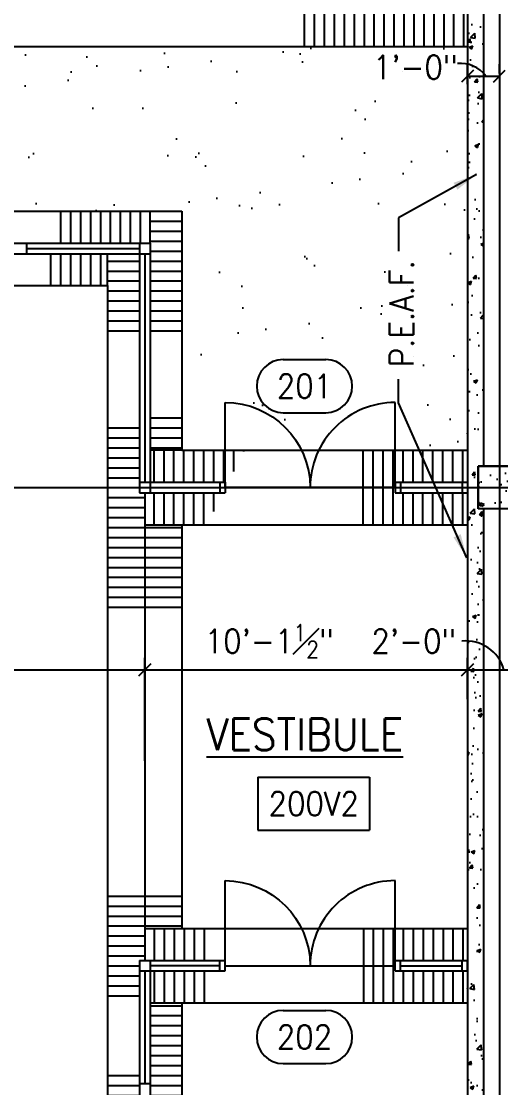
# Model space of a CAD drawing. Header units: inches. Extents: x 388 to 4053, y 352 to 2882.
# Drawn here: x 2377.1 to 2557.6, y 1901.4 to 2302.7 of the extents above; entities that cross this region are included whole.
import ezdxf
from ezdxf.enums import TextEntityAlignment as Align

# ---------------------------------------------------------------- set-up
doc = ezdxf.new("R2010")
doc.units = ezdxf.units.IN
doc.header["$LTSCALE"] = 0.5
doc.header["$MEASUREMENT"] = 0
doc.linetypes.add('CENTER', pattern=[3.25, 2.5, -0.25, 0.25, -0.25])
for name, color, linetype in [('A-ANNO-DIMS', 7, 'Continuous'), ('A-ANNO-TEXT', 7, 'Continuous'), ('A-COLS', 2, 'Continuous'), ('A-COLS-PATT', 8, 'Continuous'), ('A-DOOR', 3, 'Continuous'), ('A-DOOR-IDEN', 7, 'Continuous'), ('A-FLOR-IDEN', 7, 'Continuous'), ('A-FLOR-LEVL', 2, 'Continuous'), ('A-FLOR-PATT', 8, 'Continuous'), ('A-GLAZ', 3, 'Continuous'), ('A-GRID', 8, 'CENTER'), ('A-WALL', 2, 'Continuous'), ('A-WALL-PATT', 8, 'Continuous')]:
    doc.layers.add(name, color=color, linetype=linetype)
doc.styles.add('ROMANS', font='romans.shx', dxfattribs={"width": 0.9})
doc.dimstyles.new('DIM96', dxfattribs={"dimscale": 96, "dimtxt": 0.09375, "dimasz": 0.046875, "dimexe": 0.046875, "dimexo": 0.046875, "dimgap": 0.046875, "dimtad": 1, "dimdec": 4, "dimzin": 3, "dimdsep": 46, "dimlunit": 4, "dimtxsty": 'ROMANS', "dimblk": 'OBLIQUE', "dimcen": 0.046875, "dimaunit": 1, "dimazin": 0, "dimtfac": 0.7, "dimtdec": 4, "dimtofl": 0, "dimtmove": 2, "dimatfit": 3, "dimldrblk": 'OBLIQUE', "dimfxl": 0, "dimfrac": 1, "dimtolj": 1, "dimtzin": 0, "dimarcsym": 0})
doc.dimstyles.new('LD96', dxfattribs={"dimscale": 96, "dimtxt": 0.09375, "dimasz": 0.09375, "dimexe": 0.046875, "dimexo": 0.046875, "dimgap": 0.046875, "dimtad": 0, "dimdec": 4, "dimzin": 3, "dimdsep": 46, "dimlunit": 4, "dimtxsty": 'ROMANS', "dimcen": 0.046875, "dimaunit": 1, "dimadec": 0, "dimazin": 0, "dimtfac": 0.7, "dimtdec": 4, "dimtofl": 0, "dimtmove": 2, "dimatfit": 3, "dimfxl": 0, "dimfrac": 1, "dimtolj": 1, "dimtzin": 0, "dimarcsym": 0})
pattern_1 = [(90, (8.3197, 0.9595), (-3.75, 2e-16), [])]
pattern_2 = [(90, (8.497, 0.9595), (-3.75, 2e-16), [])]
pattern_3 = [(0, (8.497, 0.9595), (0, 3.75), [])]
pattern_4 = [(50, (4.212, 1.141), (14.345204, -1.255043), [1.5, -16.5]), (355, (4.212, 1.141), (-2.775027, 15.04384), [1.2, -13.2]), (100.4514, (5.407, 1.037), (11.57019, 13.78879), [1.274804, -14.02284]), (46.1842, (4.212, 5.141), (21.34482, -3.31038), [2.25, -24.75]), (96.6356, (5.99, 4.866), (18.69325, 19.48236), [1.9122, -21.03426]), (351.1842, (4.212, 5.141), (18.69324, 19.48237), [1.8, -19.8]), (21, (6.212, 4.141), (11.93814, -8.052378), [1.5, -16.5]), (326, (6.212, 4.141), (4.866307, 14.503), [1.2, -13.2]), (71.4514, (7.207, 3.47), (16.80445, 6.45061), [1.274804, -14.02284]), (37.5, (4.212, 1.1414), (0.243197, 6.657877), [0, -13.04, 0, -13.4, 0, -13.25]), (7.5, (4.212, 1.1414), (5.261391, 7.888234), [0, -7.64, 0, -12.74, 0, -5.05]), (327.5, (-0.248, 1.1414), (10.676449, -0.4510974), [0, -5, 0, -15.6, 0, -20.7]), (317.5, (-2.248, 1.141), (11.663723, 2.0021), [0, -6.5, 0, -10.36, 0, -14.7])]
pattern_5 = [(90, (6.9627, 0), (-3.75, 2e-16), [])]
pattern_6 = [(0, (6.9627, 0), (0, 3.75), [])]

# ---------------------------------------------------------------- blocks, each defined once
blk = doc.blocks.new('IDEN3')
for p, q in [((-0.0833, 0.1042), (0.0833, 0.1042)), ((-0.0833, -0.1042), (0.0833, -0.1042))]:
    blk.add_line(p, q)
for centre, start, end in [((-0.0833, 0), 90, 270), ((0.0833, 0), 270, 90)]:
    blk.add_arc(centre, 0.1042, start, end)
at = {"style": 'ROMANS', "width": 0.9}
blk.add_attdef('#', text='', height=0.0938, dxfattribs=at).set_placement((0, 0), align=Align.MIDDLE_CENTER)
blk = doc.blocks.new('IDEN2')
for p, q in [((-0.2188, 0.1042), (0.2188, 0.1042)), ((-0.2188, 0.1042), (-0.2188, -0.1042)), ((0.2188, 0.1042), (0.2188, -0.1042)), ((-0.2188, -0.1042), (0.2188, -0.1042))]:
    blk.add_line(p, q)
at = {"style": 'ROMANS', "width": 0.9}
blk.add_attdef('#', text='', height=0.0938, dxfattribs=at).set_placement((0, 0), align=Align.MIDDLE_CENTER)
blk = doc.blocks.new('_Oblique')
at = {"color": 0, "lineweight": -2}
blk.add_line((-0.5, -0.5), (0.5, 0.5), dxfattribs=at)
blk = doc.blocks.new('*D54')
at = {"layer": 'A-ANNO-DIMS', "color": 0, "lineweight": -2}
for p, q in [((2545.08, 2279.07), (2545.08, 2286.63)), ((2557.08, 2283.07), (2557.08, 2286.63)), ((2545.08, 2282.13), (2557.08, 2282.13))]:
    blk.add_line(p, q, dxfattribs=at)
at = {"layer": 'Defpoints', "color": 0}
for p in [(2557.08, 2282.13), (2557.08, 2278.57), (2545.08, 2274.57)]:
    blk.add_point(p, dxfattribs=at)
at = {"layer": 'A-ANNO-DIMS', "color": 0, "lineweight": -2, "xscale": 4.5, "yscale": 4.5, "zscale": 4.5, "rotation": 180}
blk.add_blockref('_Oblique', (2545.08, 2282.13), dxfattribs=at)
at = {"layer": 'A-ANNO-DIMS', "color": 0, "lineweight": -2, "xscale": 4.5, "yscale": 4.5, "zscale": 4.5}
blk.add_blockref('_Oblique', (2557.08, 2282.13), dxfattribs=at)
at = {"layer": 'A-ANNO-DIMS', "color": 0, "insert": (2525.43, 2285.49), "char_height": 9, "attachment_point": 5, "style": 'ROMANS'}
blk.add_mtext('\\A1;1\'-0"', dxfattribs=at)
blk = doc.blocks.new('DOOR1')
at = {"color": 0, "linetype": 'ByBlock'}
blk.add_line((0, 0), (0, 1), dxfattribs=at)
blk.add_arc((0, 0), 1, 90, 180, dxfattribs=at)
blk = doc.blocks.new('*D63')
at = {"layer": 'A-ANNO-DIMS', "color": 0, "lineweight": -2}
for p, q in [((1880.58, 2047.67), (1880.58, 2063.13)), ((2423.58, 2024.43), (2423.58, 2063.13)), ((1880.58, 2058.63), (2423.58, 2058.63))]:
    blk.add_line(p, q, dxfattribs=at)
at = {"layer": 'Defpoints', "color": 0}
for p in [(2423.58, 2058.63), (1880.58, 2043.17), (2423.58, 2019.93)]:
    blk.add_point(p, dxfattribs=at)
at = {"layer": 'A-ANNO-DIMS', "color": 0, "lineweight": -2, "xscale": 4.5, "yscale": 4.5, "zscale": 4.5, "rotation": 180}
blk.add_blockref('_Oblique', (1880.58, 2058.63), dxfattribs=at)
at = {"layer": 'A-ANNO-DIMS', "color": 0, "lineweight": -2, "xscale": 4.5, "yscale": 4.5, "zscale": 4.5}
blk.add_blockref('_Oblique', (2423.58, 2058.63), dxfattribs=at)
at = {"layer": 'A-ANNO-DIMS', "color": 0, "insert": (2152.08, 2068.49), "char_height": 9, "attachment_point": 5, "style": 'ROMANS'}
blk.add_mtext('\\A1;45\'-3"', dxfattribs=at)
blk = doc.blocks.new('*D64')
at = {"layer": 'A-ANNO-DIMS', "color": 0, "lineweight": -2}
for p, q in [((2423.58, 2024.43), (2423.58, 2063.13)), ((2545.08, 2047.62), (2545.08, 2063.13)), ((2423.58, 2058.63), (2545.08, 2058.63))]:
    blk.add_line(p, q, dxfattribs=at)
at = {"layer": 'Defpoints', "color": 0}
for p in [(2545.08, 2058.63), (2545.08, 2043.12), (2423.58, 2019.93)]:
    blk.add_point(p, dxfattribs=at)
at = {"layer": 'A-ANNO-DIMS', "color": 0, "lineweight": -2, "xscale": 4.5, "yscale": 4.5, "zscale": 4.5, "rotation": 180}
blk.add_blockref('_Oblique', (2423.58, 2058.63), dxfattribs=at)
at = {"layer": 'A-ANNO-DIMS', "color": 0, "lineweight": -2, "xscale": 4.5, "yscale": 4.5, "zscale": 4.5}
blk.add_blockref('_Oblique', (2545.08, 2058.63), dxfattribs=at)
at = {"layer": 'A-ANNO-DIMS', "color": 0, "insert": (2470.47, 2069.43), "char_height": 9, "attachment_point": 5, "style": 'ROMANS'}
blk.add_mtext('\\A1;10\'-1{\\H0.700000x;\\S1#2;}"', dxfattribs=at)
blk = doc.blocks.new('*D65')
at = {"layer": 'A-ANNO-DIMS', "color": 0, "lineweight": -2}
for p, q in [((2545.08, 2047.62), (2545.08, 2063.13)), ((2569.08, 2047.62), (2569.08, 2063.13)), ((2545.08, 2058.63), (2569.08, 2058.63))]:
    blk.add_line(p, q, dxfattribs=at)
at = {"layer": 'Defpoints', "color": 0}
for p in [(2569.08, 2058.63), (2545.08, 2043.12), (2569.08, 2043.12)]:
    blk.add_point(p, dxfattribs=at)
at = {"layer": 'A-ANNO-DIMS', "color": 0, "lineweight": -2, "xscale": 4.5, "yscale": 4.5, "zscale": 4.5, "rotation": 180}
blk.add_blockref('_Oblique', (2545.08, 2058.63), dxfattribs=at)
at = {"layer": 'A-ANNO-DIMS', "color": 0, "lineweight": -2, "xscale": 4.5, "yscale": 4.5, "zscale": 4.5}
blk.add_blockref('_Oblique', (2569.08, 2058.63), dxfattribs=at)
at = {"layer": 'A-ANNO-DIMS', "color": 0, "insert": (2524.86, 2069.43), "char_height": 9, "attachment_point": 5, "style": 'ROMANS'}
blk.add_mtext('\\A1;2\'-0"', dxfattribs=at)
blk = doc.blocks.new('1')
for p, q in [((-8, 8), (8, 8)), ((-8, 8), (-8, -8)), ((8, 8), (8, -8)), ((-8, -8), (8, -8))]:
    blk.add_line(p, q)

msp = doc.modelspace()

# ---------------------------------------------------------------- hatches: boundary and pattern name
at = {"layer": 'A-COLS-PATT'}
h = msp.add_hatch(dxfattribs=at)
h.set_pattern_fill('AR-CONC', color=256, scale=2, style=0)
h.set_pattern_definition([(130, (3523.867, -251.055), (-14.345204, -1.255043), [1.5, -16.5]), (185, (3523.867, -251.055), (2.77503, 15.04384), [1.2, -13.2]), (79.5486, (3522.672, -251.159), (-11.57019, 13.78879), [1.2748, -14.02284]), (133.8158, (3523.867, -247.055), (-21.34482, -3.31038), [2.25, -24.75]), (83.3644, (3522.088, -247.33), (-18.69325, 19.48236), [1.9122, -21.03426]), (188.8158, (3523.867, -247.055), (-18.69324, 19.48237), [1.8, -19.8]), (159, (3521.867, -248.055), (-11.93814, -8.05238), [1.5, -16.5]), (214, (3521.867, -248.055), (-4.86631, 14.503), [1.2, -13.2]), (108.5486, (3520.872, -248.726), (-16.80445, 6.45061), [1.2748, -14.02284]), (142.5, (3523.867, -251.0546), (-0.243197, 6.657877), [0, -13.04, 0, -13.4, 0, -13.25]), (172.5, (3523.867, -251.0546), (-5.26139, 7.888234), [0, -7.64, 0, -12.74, 0, -5.05]), (212.5, (3528.327, -251.0546), (-10.676449, -0.451097), [0, -5, 0, -15.6, 0, -20.7]), (222.5, (3530.327, -251.055), (-11.663723, 2.0021), [0, -6.5, 0, -10.36, 0, -14.7])])
h.paths.add_polyline_path([(2565.08318, 2135.27553), (2565.08318, 2119.27553), (2549.08318, 2119.27553), (2549.08318, 2135.27553)])
at = {"layer": 'A-FLOR-PATT'}
h = msp.add_hatch(dxfattribs=at)
h.set_pattern_fill('LINE', color=256, scale=30, angle=90, style=0)
h.set_pattern_definition([(90, (8.7496, 0.503), (-3.75, 2e-16), [])])
h.paths.add_polyline_path([(2545.08318, 2319.27553), (2480.4468, 2319.27553), (2480.4468, 2293.27553), (2545.08318, 2293.27553)])
h = msp.add_hatch(dxfattribs=at)
h.set_pattern_fill('AR-SAND', color=256, scale=20, style=0)
h.set_pattern_definition([(37.5, (10.54, -1.04), (-1.25987, 38.53648), [0, -30.4, 0, -34, 0, -32.5]), (7.5, (10.54, -1.04), (35.3955, 56.4429), [0, -16.4, 0, -27.4, 0, -10.5]), (327.5, (-14.06, -1.04), (62.28284, 0.11318), [0, -10, 0, -36, 0, -47]), (317.5, (-14.06, -1.04), (60.1225, 17.5535), [0, -5, 0, -23.6, 0, -27])])
h.paths.add_polyline_path([(1866.58318, 2231.27553), (2017.08318, 2231.27553), (2017.08318, 2293.27553), (1759.08318, 2293.27553), (1759.08318, 2194.27553), (1759.08318, 2170.27553), (1759.08318, 2141.27553), (1786.33318, 2141.27553), (1786.33318, 2159.27553, -0.287007575), (1815.10817, 2141.27553), (1821.55819, 2141.27553, -0.287007575), (1850.33318, 2159.27553), (1850.33318, 2141.27553), (1866.58318, 2141.27553)])
h.paths.add_polyline_path([(1823.94978, 2155.42405), (1807.94978, 2155.42405, -1), (1807.94978, 2175.42405), (1823.94978, 2175.42405, -1)], flags=16)
h.paths.add_polyline_path([(2017.08318, 2293.27553), (2017.08318, 2231.27553), (2287.08318, 2231.27553), (2287.08318, 2293.27553)])
h.paths.add_polyline_path([(2271.78924, 2260.3664, -0.201565858), (2265.78632, 2246.08069), (2251.78924, 2232.3664), (2237.79215, 2246.08069, -0.201565858), (2231.78924, 2260.3664, -1)], flags=16)
h.paths.add_polyline_path([(2287.08318, 2293.27553), (2287.08318, 2231.27553), (2437.58318, 2231.27553), (2437.58318, 2141.27553), (2453.83318, 2141.27553), (2453.83318, 2159.27553, -0.287007575), (2482.60817, 2141.27553), (2489.05819, 2141.27553, -0.287007575), (2517.83318, 2159.27553), (2517.83318, 2141.27553), (2545.08318, 2141.27553), (2545.08318, 2293.27553)])
h.paths.add_polyline_path([(2475.70332, 2175.42405), (2491.70332, 2175.42405, -1), (2491.70332, 2155.42405), (2475.70332, 2155.42405, -1)], flags=16)
h.paths.add_polyline_path([(1803.09263, 2158.67327), (1828.80692, 2158.67327), (1828.80692, 2172.17327), (1803.09263, 2172.17327)], flags=8)
h.paths.add_polyline_path([(1921.0576, 2246.86756), (1921.0576, 2290.71042), (1936.27189, 2290.71042), (1936.27189, 2246.86756)], flags=24)
h.paths.add_polyline_path([(1763.00136, 2283.28473), (1799.12993, 2283.28473), (1799.12993, 2268.07044), (1763.00136, 2268.07044)], flags=24)
h.paths.add_polyline_path([(1844.26605, 2185.63207), (1848.83033, 2185.63207), (1848.83033, 2192.38207), (1844.26605, 2192.38207)], flags=24)
h.paths.add_polyline_path([(1775.97228, 2244.87437), (1851.44371, 2244.87437), (1851.44371, 2186.37437), (1775.97228, 2186.37437)], flags=24)
h.paths.add_polyline_path([(2121.92162, 2242.01438), (2126.4859, 2242.01438), (2126.4859, 2248.76438), (2121.92162, 2248.76438)], flags=24)
h.paths.add_polyline_path([(2021.17965, 2270.91219), (2155.27965, 2270.91219), (2155.27965, 2242.41219), (2021.17965, 2242.41219)], flags=24)
h.paths.add_polyline_path([(2472.19618, 2158.67327), (2495.21046, 2158.67327), (2495.21046, 2172.17327), (2472.19618, 2172.17327)], flags=8)
h.paths.add_polyline_path([(2507.36352, 2293.10073), (2543.49209, 2293.10073), (2543.49209, 2277.88645), (2507.36352, 2277.88645)], flags=24)
h.paths.add_polyline_path([(2513.51944, 2170.28313), (2513.51944, 2216.44028), (2527.01944, 2216.44028), (2527.01944, 2170.28313)], flags=24)
h = msp.add_hatch(dxfattribs=at)
h.set_pattern_fill('LINE', color=256, scale=30, angle=90, style=0)
h.set_pattern_definition(pattern_5)
h.paths.add_polyline_path([(2425.58318, 2231.27553), (2388.47219, 2231.27553), (2388.47219, 2219.27553), (2425.58318, 2219.27553)])
h = msp.add_hatch(dxfattribs=at)
h.set_pattern_fill('LINE', color=256, scale=30, style=0)
h.set_pattern_definition(pattern_6)
h.paths.add_polyline_path([(2437.58318, 2231.27553), (2425.58318, 2231.27553), (2425.58318, 2219.27553), (2425.58318, 2186.00804), (2437.58318, 2186.00804)])
h = msp.add_hatch(dxfattribs=at)
h.set_pattern_fill('LINE', color=256, scale=30, angle=90, style=0)
h.set_pattern_definition(pattern_5)
h.paths.add_polyline_path([(2409.58318, 2215.27553), (2387.07952, 2215.27553), (2387.07952, 2203.27553), (2409.58318, 2203.27553)])
h = msp.add_hatch(dxfattribs=at)
h.set_pattern_fill('LINE', color=256, scale=30, style=0)
h.set_pattern_definition(pattern_6)
h.paths.add_polyline_path([(2421.58318, 2215.27553), (2409.58318, 2215.27553), (2409.58318, 2203.27553), (2409.58318, 2186.00804), (2421.58318, 2186.00804)])
h = msp.add_hatch(dxfattribs=at)
h.set_pattern_fill('LINE', color=256, scale=30, style=0)
h.set_pattern_definition([(0, (8.3197, 0.9595), (0, 3.75), [])])
h.paths.add_polyline_path([(2437.58318, 2154.48091), (2425.58318, 2154.48091), (2425.58318, 2151.30952), (2437.58318, 2151.30952)])
h.paths.add_polyline_path([(2437.58318, 2151.30952), (2425.58318, 2151.30952), (2425.58318, 2141.27553), (2437.58318, 2141.27553)])
h.paths.add_polyline_path([(2421.58318, 2151.30952), (2409.58318, 2151.30952), (2409.58318, 2127.27553), (2421.58318, 2127.27553)])
h.paths.add_polyline_path([(2423.58318, 2125.27553), (2421.58318, 2125.27553), (2421.58318, 2127.27553), (2409.58318, 2127.27553), (2409.58318, 2091.63226), (2423.58318, 2091.63226)])
h.paths.add_polyline_path([(2437.58318, 2113.27553), (2423.58318, 2113.27553), (2423.58318, 2091.63226), (2437.58318, 2091.63226)])
h.paths.add_polyline_path([(2437.58318, 2091.63226), (2423.58318, 2091.63226), (2423.58318, 2082.12267), (2437.58318, 2082.12267)])
h.paths.add_polyline_path([(2423.58318, 2091.63226), (2409.58318, 2091.63226), (2409.58318, 2082.12267), (2423.58318, 2082.12267)])
h = msp.add_hatch(dxfattribs=at)
h.set_pattern_fill('LINE', color=256, scale=30, angle=90, style=0)
h.set_pattern_definition(pattern_1)
h.paths.add_polyline_path([(2453.83318, 2141.27553), (2425.58318, 2141.27553), (2425.58318, 2129.27553), (2453.83318, 2129.27553)])
h.paths.add_polyline_path([(2461.04158, 2141.27553), (2453.83318, 2141.27553), (2453.83318, 2127.27553), (2454.0883, 2127.27553)])
h.paths.add_polyline_path([(2453.09497, 2125.27553), (2423.58318, 2125.27553), (2423.58318, 2113.27553), (2447.13501, 2113.27553)])
h = msp.add_hatch(dxfattribs=at)
h.set_pattern_fill('LINE', color=256, scale=30, angle=90, style=0)
h.set_pattern_definition(pattern_1)
h.paths.add_polyline_path([(2517.83318, 2141.27553), (2505.62513, 2141.27553), (2505.62513, 2127.27553), (2517.83318, 2127.27553)])
h.paths.add_polyline_path([(2545.08318, 2141.27553), (2517.83318, 2141.27553), (2517.83318, 2129.27553), (2545.08318, 2129.27553)])
h.paths.add_polyline_path([(2545.08318, 2125.27553), (2517.83318, 2125.27553), (2517.83318, 2127.27553), (2505.62513, 2127.27553), (2505.62513, 2113.27553), (2545.08318, 2113.27553)])
h = msp.add_hatch(dxfattribs=at)
h.set_pattern_fill('LINE', color=256, scale=30, style=0)
h.set_pattern_definition(pattern_3)
h.paths.add_polyline_path([(2437.58318, 1974.16962), (2423.58318, 1974.16962), (2423.58318, 1961.27553), (2437.58318, 1961.27553)])
h.paths.add_polyline_path([(2423.58318, 1974.16962), (2409.58318, 1974.16962), (2409.58318, 1946.37591), (2421.58318, 1946.37591), (2421.58318, 1949.27553), (2423.58318, 1949.27553)])
h.paths.add_polyline_path([(2421.58318, 1946.37591), (2409.58318, 1946.37591), (2409.58318, 1934.31612), (2421.58318, 1934.31612)])
h = msp.add_hatch(dxfattribs=at)
h.set_pattern_fill('LINE', color=256, scale=30, angle=90, style=0)
h.set_pattern_definition(pattern_2)
h.paths.add_polyline_path([(2446.37912, 1961.27553), (2423.58318, 1961.27553), (2423.58318, 1949.27553), (2446.37912, 1949.27553)])
h.paths.add_polyline_path([(2446.37912, 1945.27553), (2425.58318, 1945.27553), (2425.58318, 1933.27553), (2446.37912, 1933.27553)])
h = msp.add_hatch(dxfattribs=at)
h.set_pattern_fill('LINE', color=256, scale=30, angle=90, style=0)
h.set_pattern_definition(pattern_2)
h.paths.add_polyline_path([(2545.08318, 1961.27553), (2517.83318, 1961.27553), (2517.83318, 1949.27553), (2545.08318, 1949.27553)])
h.paths.add_polyline_path([(2517.83318, 1961.27553), (2503.26, 1961.27553), (2503.26, 1947.27553), (2517.83318, 1947.27553)])
h.paths.add_polyline_path([(2517.83318, 1947.27553), (2503.26, 1947.27553), (2503.26, 1946.37591), (2517.83318, 1946.37591)])
h.paths.add_polyline_path([(2545.08318, 1945.27553), (2517.83318, 1945.27553), (2517.83318, 1946.37591), (2503.26, 1946.37591), (2503.26, 1933.27553), (2545.08318, 1933.27553)])
h = msp.add_hatch(dxfattribs=at)
h.set_pattern_fill('LINE', color=256, scale=30, style=0)
h.set_pattern_definition(pattern_3)
h.paths.add_polyline_path([(2437.58318, 1933.27553), (2425.58318, 1933.27553), (2425.58318, 1868.27553), (2437.58318, 1868.27553)])
h.paths.add_polyline_path([(2437.58318, 1868.27553), (2425.58318, 1868.27553), (2425.58318, 1857.27553), (2437.58318, 1857.27553)])
h.paths.add_polyline_path([(2437.58318, 1857.27553), (2425.58318, 1857.27553), (2425.58318, 1855.27553), (2425.58318, 1846.27553), (2437.58318, 1846.27553)])
h.paths.add_polyline_path([(2421.58318, 1909.39169), (2409.58318, 1909.39169), (2409.58318, 1868.27553), (2421.58318, 1868.27553)])
at = {"layer": 'A-WALL-PATT'}
h = msp.add_hatch(dxfattribs=at)
h.set_pattern_fill('AR-CONC', color=256, scale=2, style=0)
h.set_pattern_definition(pattern_4)
h.paths.add_polyline_path([(2551.08318, 2387.27553), (2549.08318, 2387.27553), (2549.08318, 2405.27553), (2545.08318, 2405.27553), (2545.08318, 2286.63437, -0.152742559), (2551.08318, 2283.20718)])
h.paths.add_polyline_path([(2549.08318, 2421.27553), (2557.08318, 2421.27553), (2557.08318, 2425.27553), (2549.08318, 2425.27553), (2549.08318, 2427.27553), (2545.08318, 2427.27553), (2545.08318, 2405.27553), (2549.08318, 2405.27553)])
h.paths.add_polyline_path([(2557.08318, 2425.27553), (2557.08318, 2421.27553), (2565.08318, 2421.27553), (2565.08318, 2405.27553), (2569.08318, 2405.27553), (2569.08318, 2427.27553), (2565.08318, 2427.27553), (2565.08318, 2425.27553)])
h = msp.add_hatch(dxfattribs=at)
h.set_pattern_fill('AR-CONC', color=256, scale=2, style=0)
h.set_pattern_definition(pattern_4)
h.paths.add_polyline_path([(2551.08318, 2283.20718, 0.152742559), (2545.08318, 2286.63437), (2545.08318, 2127.27553), (2549.08318, 2127.27553), (2549.08318, 2135.27553), (2551.08318, 2135.27553)])
h = msp.add_hatch(dxfattribs=at)
h.set_pattern_fill('AR-CONC', color=256, scale=2, style=0)
h.set_pattern_definition(pattern_4)
h.paths.add_polyline_path([(2551.08318, 2119.27553), (2549.08318, 2119.27553), (2549.08318, 2127.27553), (2545.08318, 2127.27553), (2545.08318, 2069.49316, -0.105064425), (2551.08318, 2067.95196)])
h = msp.add_hatch(dxfattribs=at)
h.set_pattern_fill('AR-CONC', color=256, scale=2, style=0)
h.set_pattern_definition(pattern_4)
h.paths.add_polyline_path([(2551.08318, 2067.95196, 0.105064425), (2545.08318, 2069.49316), (2545.08318, 1857.27553), (2549.08318, 1857.27553), (2549.08318, 1865.27553), (2551.08318, 1865.27553)])

# ---------------------------------------------------------------- linework, layer by layer
at = {"layer": 'A-ANNO-DIMS'}
for centre, radius, start, end in [((2542.60462, 2275.32944), 11.57345, 35.9975324, 96.3871535), ((2544.4564, 2054.6032), 14.90314, 15.6766107, 95.7964587)]:
    msp.add_arc(centre, radius, start, end, dxfattribs=at)
at = {"layer": 'A-FLOR-LEVL'}
for p, q in [((1759.08318, 2293.27553), (2545.08318, 2293.27553)), ((1866.58318, 2231.27553), (2437.58318, 2231.27553)), ((2437.58318, 2231.27553), (2437.58318, 2141.27553)), ((1894.58318, 2203.27553), (2409.58318, 2203.27553)), ((2409.58318, 2203.27553), (2409.58318, 1868.27553)), ((2437.58318, 2141.27553), (2545.08318, 2141.27553)), ((2423.58318, 2113.27553), (2545.08318, 2113.27553)), ((2437.58318, 2113.27553), (2437.58318, 1961.27553)), ((2437.58318, 1961.27553), (2545.08318, 1961.27553)), ((2437.58318, 1933.27553), (2437.58318, 1846.27553)), ((2437.58318, 1933.27553), (2545.08318, 1933.27553))]:
    msp.add_line(p, q, dxfattribs=at)
at = {"layer": 'A-FLOR-PATT'}
for p, q in [((2425.58318, 2219.27553), (2425.58318, 2231.27553)), ((2409.58318, 2203.27553), (2409.58318, 2215.27553)), ((2437.58318, 2141.27553), (2425.58318, 2141.27553)), ((2423.58318, 2125.27553), (2423.58318, 1949.27553)), ((2517.83318, 2127.27553), (2453.83318, 2127.27553)), ((2423.58318, 1961.27553), (2437.58318, 1961.27553)), ((2453.83318, 1947.27553), (2517.83318, 1947.27553)), ((2425.58318, 1933.27553), (2437.58318, 1933.27553))]:
    msp.add_line(p, q, dxfattribs=at)
at = {"layer": 'A-GLAZ'}
for p, q in [((1878.58318, 2219.27553), (2425.58318, 2219.27553)), ((2379.08318, 2219.27553), (2379.08318, 2215.27553)), ((2379.08318, 2217.27553), (2421.58318, 2217.27553)), ((2421.58318, 2219.27553), (2421.58318, 2125.27553)), ((2425.58318, 2219.27553), (2425.58318, 2125.27553)), ((1878.58318, 2215.27553), (2425.58318, 2215.27553)), ((2423.58318, 2215.27553), (2423.58318, 2129.27553)), ((2421.58318, 2129.27553), (2453.83318, 2129.27553)), ((2451.83318, 2129.27553), (2451.83318, 2125.27553)), ((2453.83318, 2129.27553), (2453.83318, 2125.27553)), ((2517.83318, 2129.27553), (2517.83318, 2125.27553)), ((2517.83318, 2129.27553), (2545.08318, 2129.27553)), ((2519.83318, 2129.27553), (2519.83318, 2125.27553)), ((2543.08318, 2129.27553), (2543.08318, 2125.27553)), ((2545.08318, 2129.27553), (2545.08318, 2125.27553)), ((2421.58318, 2125.27553), (2453.83318, 2125.27553)), ((2425.58318, 2127.27553), (2451.83318, 2127.27553)), ((2517.83318, 2125.27553), (2545.08318, 2125.27553)), ((2519.83318, 2127.27553), (2543.08318, 2127.27553)), ((2421.58318, 1949.27553), (2453.83318, 1949.27553)), ((2421.58318, 1949.27553), (2421.58318, 1855.27553)), ((2425.58318, 1949.27553), (2425.58318, 1855.27553)), ((2451.83318, 1947.27553), (2425.58318, 1947.27553)), ((2451.83318, 1945.27553), (2451.83318, 1949.27553)), ((2453.83318, 1945.27553), (2453.83318, 1949.27553)), ((2517.83318, 1945.27553), (2517.83318, 1949.27553)), ((2517.83318, 1949.27553), (2545.08318, 1949.27553)), ((2519.83318, 1945.27553), (2519.83318, 1949.27553)), ((2519.83318, 1947.27553), (2543.08318, 1947.27553)), ((2543.08318, 1945.27553), (2543.08318, 1949.27553)), ((2545.08318, 1945.27553), (2545.08318, 1949.27553)), ((2421.58318, 1945.27553), (2453.83318, 1945.27553)), ((2423.58318, 1945.27553), (2423.58318, 1902.77553)), ((2517.83318, 1945.27553), (2545.08318, 1945.27553)), ((2425.58318, 1902.77553), (2421.58318, 1902.77553))]:
    msp.add_line(p, q, dxfattribs=at)
at = {"layer": 'A-GRID'}
for p, q in [((2557.08318, 2833.64311), (2557.08318, 435.27553)), ((1535.81009, 2127.27553), (4004.54291, 2127.27553))]:
    msp.add_line(p, q, dxfattribs=at)
at = {"layer": 'A-WALL'}
for p, q in [((2545.08318, 2427.27553), (2545.08318, 1847.27553)), ((2551.08318, 2387.27553), (2551.08318, 2135.27553)), ((2549.08318, 2135.27553), (2565.08318, 2135.27553)), ((2549.08318, 2119.27553), (2549.08318, 2135.27553)), ((2565.08318, 2119.27553), (2549.08318, 2119.27553)), ((2551.08318, 2119.27553), (2551.08318, 1865.27553))]:
    msp.add_line(p, q, dxfattribs=at)

# ---------------------------------------------------------------- block references
at = {"layer": 'A-COLS', "extrusion": (0, 0, -1), "zscale": -1}
msp.add_blockref('1', (-2557.08318, 2127.27553), dxfattribs=at)
at = {"layer": 'A-DOOR', "xscale": -32, "yscale": 32, "zscale": 32}
for p in [(2453.83318, 2127.27553), (2453.83318, 1947.27553)]:
    msp.add_blockref('DOOR1', p, dxfattribs=at)
at = {"layer": 'A-DOOR', "xscale": -32, "yscale": -32, "zscale": 32, "rotation": 180}
for p in [(2517.83318, 2127.27553), (2517.83318, 1947.27553)]:
    msp.add_blockref('DOOR1', p, dxfattribs=at)
at = {"layer": 'A-DOOR-IDEN', "xscale": 96, "yscale": 96, "zscale": 96}
for p, values in [((2483.70332, 2165.42327), {'#': '201'}), ((2483.70332, 1920.42874), {'#': '202'})]:
    msp.add_blockref('IDEN3', p, dxfattribs=at).add_auto_attribs(values)
at = {"layer": 'A-FLOR-IDEN', "xscale": 96, "yscale": 96, "zscale": 96}
msp.add_blockref('IDEN2', (2487.19116, 2008.24928), dxfattribs=at).add_auto_attribs({'#': '200V2'})

# ---------------------------------------------------------------- texts
at = {"layer": 'A-ANNO-TEXT', "insert": (2515.76944, 2172.53313), "char_height": 9, "attachment_point": 1, "rotation": 90, "style": 'ROMANS'}
msp.add_mtext('P.E.A.F.', dxfattribs=at)
at = {"layer": 'A-FLOR-IDEN', "style": 'ROMANS', "width": 0.9}
msp.add_text('%%UVESTIBULE', height=12, dxfattribs=at).set_placement((2446.80851, 2028.34508))

# ---------------------------------------------------------------- dimensions: what is measured, and where the dimension line sits
at = {"layer": 'A-ANNO-DIMS'}
for base, p1, p2, picture, middle in [((2557.08318, 2282.13174), (2545.08318, 2274.56956), (2557.08318, 2278.56956), '*D54', (2525.4278, 2285.49359)), ((2545.08318, 2058.63014), (2423.58318, 2019.93317), (2545.08318, 2043.12029), '*D64', (2470.46832, 2069.43014)), ((2569.08318, 2058.63014), (2545.08318, 2043.12029), (2569.08318, 2043.12029), '*D65', (2524.86472, 2069.43014))]:
    dim = msp.add_linear_dim(base=base, p1=p1, p2=p2, dimstyle='DIM96', dxfattribs=at)
    dim.commit()
    dim.dimension.update_dxf_attribs({"geometry": picture, "text_midpoint": middle, "dimtype": 160})
dim = msp.add_linear_dim(base=(2423.58318, 2058.63014), p1=(1880.58318, 2043.17207), p2=(2423.58318, 2019.93317), dimstyle='DIM96', dxfattribs=at)
dim.commit()
dim.dimension.update_dxf_attribs({"geometry": '*D63', "text_midpoint": (2152.08318, 2068.48728)})

# ---------------------------------------------------------------- leaders
at = {"layer": 'A-ANNO-TEXT'}
msp.add_leader([(2548.43991, 2245.04502), (2519.08292, 2228.74704), (2519.08292, 2216.24593)], dimstyle='LD96', override={"dimgap": 0.046875, "dimtad": 0}, dxfattribs=at)
at = {"layer": 'A-ANNO-TEXT', "annotation_type": 0, "has_hookline": 1, "hookline_direction": 0, "text_width": 41.65714, "horizontal_direction": (0, 1, 0)}
msp.add_leader([(2544.80963, 2100.85059), (2519.08292, 2159.08774), (2519.08292, 2168.08774)], dimstyle='LD96', override={"dimgap": 0.046875, "dimtad": 0}, dxfattribs=at)

doc.saveas('drawing.dxf')
